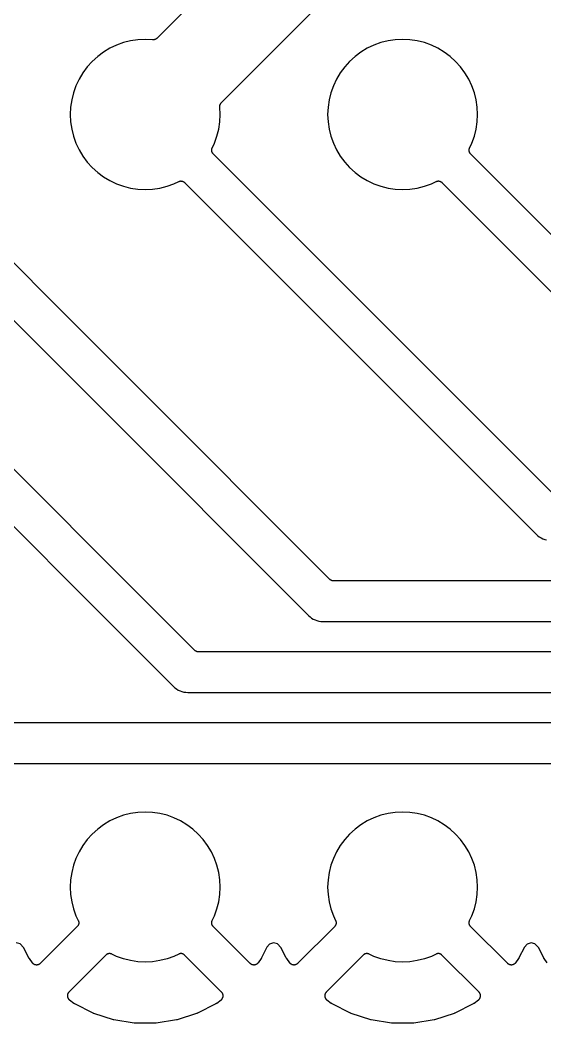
# Model space of a CAD drawing. Header units: metres. Extents: x 46.2 to 140.4, y -137.6 to -43.4.
# Drawn here: x 63.25 to 68.43, y -101.96 to -92.07 of the extents above; entities that cross this region are included whole.
import ezdxf

# ---------------------------------------------------------------- set-up
doc = ezdxf.new("R2010")
doc.units = ezdxf.units.M

msp = doc.modelspace()

# ---------------------------------------------------------------- linework, layer by layer
for points in [[(67.7644, -89.0825), (64.5975, -92.2493), (64.5966, -92.2502), (64.5957, -92.251), (64.5948, -92.2518), (64.5939, -92.2526), (64.5929, -92.2534), (64.592, -92.2541), (64.591, -92.2549), (64.5899, -92.2555), (64.5889, -92.2562), (64.5879, -92.2569), (64.5868, -92.2575), (64.5857, -92.2581), (64.5847, -92.2586), (64.5835, -92.2592), (64.5824, -92.2597), (64.5813, -92.2602), (64.5802, -92.2606), (64.579, -92.261), (64.5779, -92.2614), (64.5767, -92.2618), (64.5755, -92.2622), (64.5743, -92.2625), (64.5731, -92.2628), (64.5719, -92.263), (64.5707, -92.2632), (64.5695, -92.2634), (64.5683, -92.2636), (64.5671, -92.2637), (64.5658, -92.2638), (64.5646, -92.2639), (64.5634, -92.264), (64.5622, -92.264), (64.5609, -92.264), (64.5597, -92.2639), (64.5585, -92.2638), (64.5573, -92.2637), (64.5564, -92.2636), (64.4836, -92.2601), (64.4111, -92.2636), (64.3392, -92.2743), (64.2688, -92.2919), (64.2004, -92.3164), (64.1348, -92.3474), (64.0725, -92.3848), (64.0142, -92.428), (63.9604, -92.4768), (63.9116, -92.5306), (63.8684, -92.5889), (63.831, -92.6512), (63.8, -92.7168), (63.7755, -92.7852), (63.7579, -92.8556), (63.7472, -92.9275), (63.7437, -93), (63.7472, -93.0725), (63.7579, -93.1444), (63.7755, -93.2148)], [(68.5519, -96.7852), (65.1544, -93.3878), (65.1536, -93.3869), (65.1527, -93.386), (65.1519, -93.3851), (65.1511, -93.3842), (65.1503, -93.3832), (65.1496, -93.3822), (65.1489, -93.3812), (65.1482, -93.3802), (65.1475, -93.3792), (65.1469, -93.3781), (65.1463, -93.3771), (65.1457, -93.376), (65.1451, -93.3749), (65.1446, -93.3738), (65.1441, -93.3727), (65.1436, -93.3716), (65.1431, -93.3704), (65.1427, -93.3693), (65.1423, -93.3681), (65.1419, -93.3669), (65.1416, -93.3658), (65.1413, -93.3646), (65.141, -93.3634), (65.1407, -93.3622), (65.1405, -93.361), (65.1403, -93.3598), (65.1401, -93.3586), (65.14, -93.3573), (65.1399, -93.3561), (65.1398, -93.3549), (65.1398, -93.3537), (65.1398, -93.3524), (65.1398, -93.3511), (65.1398, -93.3497), (65.1399, -93.3486), (65.14, -93.3475), (65.1401, -93.3464), (65.1403, -93.3453), (65.1405, -93.3442), (65.1407, -93.3428), (65.141, -93.3415), (65.1413, -93.3401), (65.1417, -93.3388), (65.142, -93.3377), (65.1423, -93.3367), (65.1427, -93.3356), (65.1431, -93.3346), (65.1435, -93.3336), (65.144, -93.3323), (65.1446, -93.3311), (65.1672, -93.2832), (65.1917, -93.2148), (65.2093, -93.1444), (65.22, -93.0725), (65.2235, -93), (65.22, -92.9272), (65.2199, -92.9269), (65.2198, -92.9257), (65.2197, -92.9245), (65.2197, -92.9233), (65.2196, -92.9214), (65.2196, -92.9202), (65.2197, -92.919), (65.2198, -92.9178), (65.2199, -92.9165), (65.22, -92.9153), (65.2202, -92.9141), (65.2204, -92.9129), (65.2206, -92.9117), (65.2208, -92.9105), (65.2211, -92.9093), (65.2214, -92.9081), (65.2218, -92.9069), (65.2222, -92.9057), (65.2226, -92.9046), (65.223, -92.9034), (65.2234, -92.9023), (65.2239, -92.9012), (65.2244, -92.9001), (65.225, -92.899), (65.2255, -92.8979), (65.2261, -92.8968), (65.2267, -92.8957), (65.2274, -92.8947), (65.2281, -92.8937), (65.2288, -92.8926), (65.2295, -92.8916), (65.2302, -92.8907), (65.231, -92.8897), (65.2318, -92.8888), (65.2326, -92.8879), (65.2334, -92.887), (65.2343, -92.8861), (68.2555, -89.8649)], [(70.3228, -96.0162), (67.6944, -93.3878), (67.6936, -93.3869), (67.6927, -93.386), (67.6919, -93.3851), (67.6911, -93.3842), (67.6903, -93.3832), (67.6896, -93.3822), (67.6889, -93.3812), (67.6882, -93.3802), (67.6875, -93.3792), (67.6869, -93.3781), (67.6863, -93.3771), (67.6857, -93.376), (67.6851, -93.3749), (67.6846, -93.3738), (67.6841, -93.3727), (67.6836, -93.3716), (67.6831, -93.3704), (67.6827, -93.3693), (67.6823, -93.3681), (67.6819, -93.3669), (67.6816, -93.3658), (67.6813, -93.3646), (67.681, -93.3634), (67.6807, -93.3622), (67.6805, -93.361), (67.6803, -93.3598), (67.6801, -93.3586), (67.68, -93.3573), (67.6799, -93.3561), (67.6798, -93.3549), (67.6798, -93.3537), (67.6798, -93.3524), (67.6798, -93.3511), (67.6798, -93.3497), (67.6799, -93.3486), (67.68, -93.3475), (67.6801, -93.3464), (67.6803, -93.3453), (67.6805, -93.3442), (67.6807, -93.3428), (67.681, -93.3415), (67.6813, -93.3401), (67.6817, -93.3388), (67.682, -93.3377), (67.6823, -93.3367), (67.6827, -93.3356), (67.6831, -93.3346), (67.6835, -93.3336), (67.684, -93.3323), (67.6846, -93.3311), (67.7072, -93.2832), (67.7317, -93.2148), (67.7493, -93.1444), (67.76, -93.0725), (67.7635, -93), (67.76, -92.9275), (67.7493, -92.8556), (67.7317, -92.7852), (67.7072, -92.7168), (67.6762, -92.6512), (67.6388, -92.5889), (67.5956, -92.5306), (67.5468, -92.4768), (67.493, -92.428), (67.4347, -92.3848), (67.3724, -92.3474), (67.3068, -92.3164), (67.2384, -92.2919), (67.168, -92.2743), (67.0961, -92.2636), (67.0236, -92.2601), (66.9511, -92.2636), (66.8792, -92.2743), (66.8088, -92.2919), (66.7404, -92.3164), (66.6748, -92.3474), (66.6125, -92.3848), (66.5542, -92.428), (66.5004, -92.4768), (66.4516, -92.5306), (66.4084, -92.5889), (66.371, -92.6512), (66.34, -92.7168), (66.3155, -92.7852), (66.2979, -92.8556), (66.2872, -92.9275), (66.2837, -93), (66.2872, -93.0725), (66.2979, -93.1444), (66.3155, -93.2148)], [(63.7755, -93.2148), (63.8, -93.2832), (63.831, -93.3488), (63.8684, -93.4111), (63.9116, -93.4694), (63.9604, -93.5232), (64.0142, -93.572), (64.0725, -93.6152), (64.1348, -93.6526), (64.2004, -93.6836), (64.2688, -93.7081), (64.3392, -93.7257), (64.4111, -93.7364), (64.4836, -93.7399), (64.5561, -93.7364), (64.628, -93.7257), (64.6984, -93.7081), (64.7668, -93.6836), (64.8147, -93.661), (64.8159, -93.6604), (64.8172, -93.6599), (64.8182, -93.6594), (64.8193, -93.6591), (64.8203, -93.6587), (64.8213, -93.6584), (64.8224, -93.6581), (64.8237, -93.6577), (64.8251, -93.6574), (64.8264, -93.6571), (64.8278, -93.6568), (64.8289, -93.6567), (64.83, -93.6565), (64.8311, -93.6564), (64.8322, -93.6563), (64.8333, -93.6562), (64.8347, -93.6562), (64.836, -93.6562), (64.8373, -93.6562), (64.8385, -93.6562), (64.8397, -93.6563), (64.8409, -93.6564), (64.8422, -93.6565), (64.8434, -93.6567), (64.8446, -93.6569), (64.8458, -93.6571), (64.847, -93.6574), (64.8482, -93.6577), (64.8494, -93.658), (64.8506, -93.6583), (64.8517, -93.6587), (64.8529, -93.6591), (64.854, -93.6595), (64.8552, -93.66), (64.8563, -93.6605), (64.8574, -93.661), (64.8585, -93.6615), (64.8596, -93.6621), (64.8607, -93.6627), (64.8617, -93.6633), (64.8628, -93.6639), (64.8638, -93.6646), (64.8648, -93.6653), (64.8658, -93.666), (64.8668, -93.6667), (64.8678, -93.6675), (64.8687, -93.6683), (64.8696, -93.6691), (64.8705, -93.67), (64.8714, -93.6708), (68.3412, -97.1406), (68.3567, -97.1547), (68.3725, -97.1663), (68.3893, -97.1764), (68.407, -97.1848), (68.4255, -97.1914), (68.4446, -97.1962)], [(66.3155, -93.2148), (66.34, -93.2832), (66.371, -93.3488), (66.4084, -93.4111), (66.4516, -93.4694), (66.5004, -93.5232), (66.5542, -93.572), (66.6125, -93.6152), (66.6748, -93.6526), (66.7404, -93.6836), (66.8088, -93.7081), (66.8792, -93.7257), (66.9511, -93.7364), (67.0236, -93.7399), (67.0961, -93.7364), (67.168, -93.7257), (67.2384, -93.7081), (67.3068, -93.6836), (67.3547, -93.661), (67.3559, -93.6604), (67.3572, -93.6599), (67.3582, -93.6594), (67.3593, -93.6591), (67.3603, -93.6587), (67.3613, -93.6584), (67.3624, -93.6581), (67.3637, -93.6577), (67.3651, -93.6574), (67.3664, -93.6571), (67.3678, -93.6568), (67.3689, -93.6567), (67.37, -93.6565), (67.3711, -93.6564), (67.3722, -93.6563), (67.3733, -93.6562), (67.3747, -93.6562), (67.376, -93.6562), (67.3773, -93.6562), (67.3785, -93.6562), (67.3797, -93.6563), (67.3809, -93.6564), (67.3822, -93.6565), (67.3834, -93.6567), (67.3846, -93.6569), (67.3858, -93.6571), (67.387, -93.6574), (67.3882, -93.6577), (67.3894, -93.658), (67.3906, -93.6583), (67.3917, -93.6587), (67.3929, -93.6591), (67.394, -93.6595), (67.3952, -93.66), (67.3963, -93.6605), (67.3974, -93.661), (67.3985, -93.6615), (67.3996, -93.6621), (67.4007, -93.6627), (67.4017, -93.6633), (67.4028, -93.6639), (67.4038, -93.6646), (67.4048, -93.6653), (67.4058, -93.666), (67.4068, -93.6667), (67.4078, -93.6675), (67.4087, -93.6683), (67.4096, -93.6691), (67.4105, -93.67), (67.4114, -93.6708), (70.1122, -96.3716)], [(84.7224, -98.2999), (65.0072, -98.2999), (65.006, -98.2999), (65.0048, -98.2998), (65.0035, -98.2997), (65.0023, -98.2996), (65.0011, -98.2995), (64.9999, -98.2993), (64.9987, -98.2991), (64.9975, -98.2989), (64.9963, -98.2987), (64.9951, -98.2984), (64.9939, -98.2981), (64.9927, -98.2977), (64.9915, -98.2974), (64.9904, -98.297), (64.9892, -98.2965), (64.9881, -98.2961), (64.9869, -98.2956), (64.9858, -98.2951), (64.9847, -98.2945), (64.9836, -98.294), (64.9826, -98.2934), (64.9815, -98.2928), (64.9805, -98.2921), (64.9794, -98.2914), (64.9784, -98.2908), (64.9774, -98.29), (64.9764, -98.2893), (64.9755, -98.2885), (64.9746, -98.2877), (64.9736, -98.2869), (64.9727, -98.2861), (64.9719, -98.2852), (60.0744, -93.3878)], [(86.5624, -97.5999), (66.34, -97.5999), (66.3388, -97.5999), (66.3375, -97.5998), (66.3363, -97.5997), (66.3351, -97.5996), (66.3339, -97.5995), (66.3327, -97.5993), (66.3315, -97.5991), (66.3302, -97.5989), (66.329, -97.5987), (66.3279, -97.5984), (66.3267, -97.5981), (66.3255, -97.5977), (66.3243, -97.5974), (66.3232, -97.597), (66.322, -97.5965), (66.3209, -97.5961), (66.3197, -97.5956), (66.3186, -97.5951), (66.3175, -97.5945), (66.3164, -97.594), (66.3154, -97.5934), (66.3143, -97.5928), (66.3133, -97.5921), (66.3122, -97.5914), (66.3112, -97.5908), (66.3102, -97.59), (66.3092, -97.5893), (66.3083, -97.5885), (66.3073, -97.5877), (66.3064, -97.5869), (66.3055, -97.5861), (66.3046, -97.5852), (62.3842, -93.6648)], [(59.7914, -93.6708), (64.7612, -98.6406), (64.7767, -98.6547), (64.7925, -98.6663), (64.8093, -98.6764), (64.827, -98.6848), (64.8455, -98.6914), (64.8646, -98.6962), (64.884, -98.6991), (64.9048, -98.7001), (84.62, -98.7001)], [(61.9044, -93.751), (66.094, -97.9406), (66.1095, -97.9547), (66.1252, -97.9663), (66.1421, -97.9764), (66.1598, -97.9848), (66.1783, -97.9914), (66.1974, -97.9962), (66.2168, -97.9991), (66.2376, -98.0001), (86.46, -98.0001)], [(82.8824, -98.9999), (63.1672, -98.9999)], [(63.0648, -99.4001), (82.78, -99.4001)], [(68.4508, -101.3682), (68.4198, -101.3255), (68.4191, -101.3244), (68.4184, -101.3233), (68.4177, -101.3222), (68.417, -101.3211), (68.4164, -101.32), (68.4157, -101.3188), (68.3628, -101.2149), (68.3298, -101.18), (68.2905, -101.1703), (68.2511, -101.1837), (68.2249, -101.2139), (68.1715, -101.3188), (68.1715, -101.3188), (68.1715, -101.3188), (68.1709, -101.32), (68.1702, -101.3211), (68.1695, -101.3222), (68.1688, -101.3233), (68.1681, -101.3244), (68.1674, -101.3255), (68.1364, -101.3682), (68.1364, -101.3681), (68.1361, -101.3685), (68.1353, -101.3695), (68.1346, -101.3705), (68.1338, -101.3714), (68.133, -101.3723), (68.1321, -101.3732), (68.1313, -101.3741), (68.1304, -101.375), (68.1295, -101.3758), (68.1286, -101.3766), (68.1276, -101.3774), (68.1267, -101.3782), (68.1257, -101.3789), (68.1247, -101.3796), (68.1237, -101.3803), (68.1227, -101.381), (68.1216, -101.3816), (68.1206, -101.3823), (68.1195, -101.3829), (68.1184, -101.3834), (68.1173, -101.384), (68.1162, -101.3845), (68.1151, -101.385), (68.1139, -101.3854), (68.1128, -101.3858), (68.1116, -101.3862), (68.1104, -101.3866), (68.1093, -101.387), (68.1081, -101.3873), (68.1069, -101.3875), (68.1057, -101.3878), (68.1045, -101.388), (68.1033, -101.3882), (68.102, -101.3884), (68.1008, -101.3885), (68.0996, -101.3886), (68.0984, -101.3887), (68.0971, -101.3887), (68.0959, -101.3888), (68.0947, -101.3887), (68.0935, -101.3887), (68.0922, -101.3886), (68.091, -101.3885), (68.0898, -101.3884), (68.0886, -101.3882), (68.0874, -101.388), (68.0862, -101.3878), (68.085, -101.3875), (68.0838, -101.3873), (68.0826, -101.387), (68.0814, -101.3866), (68.0802, -101.3862), (68.0791, -101.3858), (68.0779, -101.3854), (68.0768, -101.385), (68.0757, -101.3845), (68.0745, -101.384), (68.0734, -101.3834), (68.0724, -101.3829), (68.0713, -101.3823), (68.0702, -101.3816), (68.0692, -101.381), (68.0681, -101.3803), (68.0671, -101.3796), (68.0661, -101.3789), (68.0652, -101.3782), (68.0642, -101.3774), (68.0633, -101.3766), (68.0623, -101.3758), (68.0614, -101.375), (68.0606, -101.3741), (67.6944, -101.0079), (67.6935, -101.007), (67.6927, -101.0061), (67.6919, -101.0052), (67.6911, -101.0043), (67.6903, -101.0033), (67.6896, -101.0023), (67.6888, -101.0013), (67.6881, -101.0003), (67.6875, -100.9993), (67.6868, -100.9983), (67.6862, -100.9972), (67.6856, -100.9961), (67.685, -100.995), (67.6845, -100.9939), (67.684, -100.9928), (67.6835, -100.9917), (67.6831, -100.9905), (67.6826, -100.9894), (67.6822, -100.9882), (67.6819, -100.9871), (67.6815, -100.9859), (67.6812, -100.9847), (67.6809, -100.9835), (67.6807, -100.9823), (67.6804, -100.9811), (67.6803, -100.9799), (67.6801, -100.9787), (67.68, -100.9775), (67.6798, -100.9762), (67.6798, -100.975), (67.6797, -100.9738), (67.6797, -100.9726), (67.6797, -100.9714), (67.6798, -100.9703), (67.6798, -100.9692), (67.6799, -100.9681), (67.68, -100.967), (67.6801, -100.9659), (67.6803, -100.9649), (67.6805, -100.9638), (67.6807, -100.9627), (67.6809, -100.9616), (67.6812, -100.9605), (67.6815, -100.9595), (67.6818, -100.9584), (67.6821, -100.9573), (67.6824, -100.9563), (67.6828, -100.9552), (67.6832, -100.9542), (67.6836, -100.9532), (67.6841, -100.9522), (67.6845, -100.9512), (67.7072, -100.9032), (67.7317, -100.8348), (67.7493, -100.7644), (67.76, -100.6925), (67.7635, -100.62), (67.76, -100.5475), (67.7493, -100.4756), (67.7317, -100.4052), (67.7072, -100.3368), (67.6762, -100.2712), (67.6388, -100.2089), (67.5956, -100.1506), (67.5468, -100.0968), (67.493, -100.048), (67.4347, -100.0048), (67.3724, -99.9674), (67.3068, -99.9364), (67.2384, -99.9119), (67.168, -99.8943), (67.0961, -99.8836), (67.0236, -99.8801), (66.9511, -99.8836), (66.8792, -99.8943), (66.8088, -99.9119), (66.7404, -99.9364), (66.6748, -99.9674), (66.6125, -100.0048), (66.5542, -100.048), (66.5004, -100.0968), (66.4516, -100.1506), (66.4084, -100.2089), (66.371, -100.2712), (66.34, -100.3368), (66.3155, -100.4052), (66.2979, -100.4756), (66.2872, -100.5475), (66.2837, -100.62), (66.2872, -100.6925), (66.2979, -100.7644), (66.3155, -100.8348), (66.34, -100.9032), (66.3627, -100.9512), (66.3632, -100.9522), (66.3636, -100.9532), (66.364, -100.9542), (66.3644, -100.9552), (66.3648, -100.9563), (66.3651, -100.9573), (66.3655, -100.9584), (66.3658, -100.9595), (66.366, -100.9605), (66.3663, -100.9616), (66.3665, -100.9627), (66.3667, -100.9638), (66.3669, -100.9649), (66.3671, -100.9659), (66.3672, -100.967), (66.3673, -100.9681), (66.3674, -100.9692), (66.3674, -100.9703), (66.3675, -100.9714), (66.3675, -100.9726), (66.3675, -100.9738), (66.3674, -100.975), (66.3674, -100.9762), (66.3673, -100.9775), (66.3671, -100.9787), (66.367, -100.9799), (66.3668, -100.9811), (66.3665, -100.9823), (66.3663, -100.9835), (66.366, -100.9847), (66.3657, -100.9859), (66.3653, -100.9871), (66.365, -100.9882), (66.3646, -100.9894), (66.3641, -100.9905), (66.3637, -100.9917), (66.3632, -100.9928), (66.3627, -100.9939), (66.3622, -100.995), (66.3616, -100.9961), (66.361, -100.9972), (66.3604, -100.9983), (66.3597, -100.9993), (66.3591, -101.0003), (66.3584, -101.0013), (66.3577, -101.0023), (66.3569, -101.0033), (66.3561, -101.0043), (66.3554, -101.0052), (66.3545, -101.0061), (66.3537, -101.007), (66.3529, -101.0079), (65.9866, -101.3741), (65.9858, -101.375), (65.9849, -101.3758), (65.9839, -101.3766), (65.983, -101.3774), (65.9821, -101.3782), (65.9811, -101.3789), (65.9801, -101.3796), (65.9791, -101.3803), (65.978, -101.381), (65.977, -101.3816), (65.9759, -101.3823), (65.9749, -101.3829), (65.9738, -101.3834), (65.9727, -101.384), (65.9716, -101.3845), (65.9704, -101.385), (65.9693, -101.3854), (65.9681, -101.3858), (65.967, -101.3862), (65.9658, -101.3866), (65.9646, -101.387), (65.9634, -101.3873), (65.9622, -101.3875), (65.961, -101.3878), (65.9598, -101.388), (65.9586, -101.3882), (65.9574, -101.3884), (65.9562, -101.3885), (65.955, -101.3886), (65.9537, -101.3887), (65.9525, -101.3887), (65.9513, -101.3888), (65.9513, -101.3888), (65.9501, -101.3887), (65.9489, -101.3887), (65.9478, -101.3886), (65.9466, -101.3885), (65.9454, -101.3884), (65.9442, -101.3883), (65.9431, -101.3881), (65.9419, -101.3879), (65.9408, -101.3876), (65.9396, -101.3874), (65.9385, -101.3871), (65.9373, -101.3868), (65.9362, -101.3864), (65.9351, -101.3861), (65.934, -101.3857), (65.9329, -101.3853), (65.9318, -101.3848), (65.9307, -101.3843), (65.9296, -101.3838), (65.9286, -101.3833), (65.9275, -101.3828), (65.9265, -101.3822), (65.9255, -101.3816), (65.9245, -101.381), (65.9235, -101.3803), (65.9225, -101.3797), (65.9216, -101.379), (65.9206, -101.3783), (65.9197, -101.3775), (65.9188, -101.3768), (65.9179, -101.376), (65.9171, -101.3752), (65.9162, -101.3744), (65.9154, -101.3736), (65.9146, -101.3727), (65.9138, -101.3718), (65.913, -101.3709), (65.9123, -101.37), (65.9115, -101.3691), (65.9108, -101.3682), (65.8798, -101.3255), (65.8791, -101.3244), (65.8784, -101.3233), (65.8777, -101.3222), (65.877, -101.3211), (65.8764, -101.32), (65.8757, -101.3188), (65.8228, -101.2149), (65.7898, -101.18), (65.7505, -101.1703), (65.7111, -101.1837), (65.6849, -101.2139), (65.6315, -101.3188), (65.6315, -101.3188), (65.6315, -101.3188), (65.6309, -101.32), (65.6302, -101.3211), (65.6295, -101.3222), (65.6288, -101.3233), (65.6281, -101.3244), (65.6274, -101.3255), (65.5964, -101.3682), (65.5964, -101.3681), (65.5961, -101.3685), (65.5953, -101.3695), (65.5946, -101.3705), (65.5938, -101.3714), (65.593, -101.3723), (65.5921, -101.3732), (65.5913, -101.3741), (65.5904, -101.375), (65.5895, -101.3758), (65.5886, -101.3766), (65.5876, -101.3774), (65.5867, -101.3782), (65.5857, -101.3789), (65.5847, -101.3796), (65.5837, -101.3803), (65.5827, -101.381), (65.5816, -101.3816), (65.5806, -101.3823), (65.5795, -101.3829), (65.5784, -101.3834), (65.5773, -101.384), (65.5762, -101.3845), (65.5751, -101.385), (65.5739, -101.3854), (65.5728, -101.3858), (65.5716, -101.3862), (65.5704, -101.3866), (65.5693, -101.387), (65.5681, -101.3873), (65.5669, -101.3875), (65.5657, -101.3878), (65.5645, -101.388), (65.5633, -101.3882), (65.562, -101.3884), (65.5608, -101.3885), (65.5596, -101.3886), (65.5584, -101.3887), (65.5571, -101.3887), (65.5559, -101.3888), (65.5547, -101.3887), (65.5535, -101.3887), (65.5522, -101.3886), (65.551, -101.3885), (65.5498, -101.3884), (65.5486, -101.3882), (65.5474, -101.388), (65.5462, -101.3878), (65.545, -101.3875), (65.5438, -101.3873), (65.5426, -101.387), (65.5414, -101.3866), (65.5402, -101.3862), (65.5391, -101.3858), (65.5379, -101.3854), (65.5368, -101.385), (65.5357, -101.3845), (65.5345, -101.384), (65.5334, -101.3834), (65.5324, -101.3829), (65.5313, -101.3823), (65.5302, -101.3816), (65.5292, -101.381), (65.5281, -101.3803), (65.5271, -101.3796), (65.5261, -101.3789), (65.5252, -101.3782), (65.5242, -101.3774), (65.5233, -101.3766), (65.5223, -101.3758), (65.5214, -101.375), (65.5206, -101.3741), (65.1544, -101.0079), (65.1535, -101.007), (65.1527, -101.0061), (65.1519, -101.0052), (65.1511, -101.0043), (65.1503, -101.0033), (65.1496, -101.0023), (65.1488, -101.0013), (65.1481, -101.0003), (65.1475, -100.9993), (65.1468, -100.9983), (65.1462, -100.9972), (65.1456, -100.9961), (65.145, -100.995), (65.1445, -100.9939), (65.144, -100.9928), (65.1435, -100.9917), (65.1431, -100.9905), (65.1426, -100.9894), (65.1422, -100.9882), (65.1419, -100.9871), (65.1415, -100.9859), (65.1412, -100.9847), (65.1409, -100.9835), (65.1407, -100.9823), (65.1404, -100.9811), (65.1403, -100.9799), (65.1401, -100.9787), (65.14, -100.9775), (65.1398, -100.9762), (65.1398, -100.975), (65.1397, -100.9738), (65.1397, -100.9726), (65.1397, -100.9714), (65.1398, -100.9703), (65.1398, -100.9692), (65.1399, -100.9681), (65.14, -100.967), (65.1401, -100.9659), (65.1403, -100.9649), (65.1405, -100.9638), (65.1407, -100.9627), (65.1409, -100.9616), (65.1412, -100.9605), (65.1415, -100.9595), (65.1418, -100.9584), (65.1421, -100.9573), (65.1424, -100.9563), (65.1428, -100.9552), (65.1432, -100.9542), (65.1436, -100.9532), (65.1441, -100.9522), (65.1445, -100.9512), (65.1672, -100.9032), (65.1917, -100.8348), (65.2093, -100.7644), (65.22, -100.6925), (65.2235, -100.62), (65.22, -100.5475), (65.2093, -100.4756), (65.1917, -100.4052), (65.1672, -100.3368), (65.1362, -100.2712), (65.0988, -100.2089), (65.0556, -100.1506), (65.0068, -100.0968), (64.953, -100.048), (64.8947, -100.0048), (64.8324, -99.9674), (64.7668, -99.9364), (64.6984, -99.9119), (64.628, -99.8943), (64.5561, -99.8836), (64.4836, -99.8801), (64.4111, -99.8836), (64.3392, -99.8943), (64.2688, -99.9119), (64.2004, -99.9364), (64.1348, -99.9674), (64.0725, -100.0048), (64.0142, -100.048), (63.9604, -100.0968), (63.9116, -100.1506), (63.8684, -100.2089), (63.831, -100.2712), (63.8, -100.3368), (63.7755, -100.4052), (63.7579, -100.4756), (63.7472, -100.5475), (63.7437, -100.62), (63.7472, -100.6925), (63.7579, -100.7644), (63.7755, -100.8348), (63.8, -100.9032), (63.8227, -100.9512), (63.8232, -100.9522), (63.8236, -100.9532), (63.824, -100.9542), (63.8244, -100.9552), (63.8248, -100.9563), (63.8251, -100.9573), (63.8255, -100.9584), (63.8258, -100.9595), (63.826, -100.9605), (63.8263, -100.9616), (63.8265, -100.9627), (63.8267, -100.9638), (63.8269, -100.9649), (63.8271, -100.9659), (63.8272, -100.967), (63.8273, -100.9681), (63.8274, -100.9692), (63.8274, -100.9703), (63.8275, -100.9714), (63.8275, -100.9726), (63.8275, -100.9738), (63.8274, -100.975), (63.8274, -100.9762), (63.8273, -100.9775), (63.8271, -100.9787), (63.827, -100.9799), (63.8268, -100.9811), (63.8265, -100.9823), (63.8263, -100.9835), (63.826, -100.9847), (63.8257, -100.9859), (63.8253, -100.9871), (63.825, -100.9882), (63.8246, -100.9894), (63.8241, -100.9905), (63.8237, -100.9917), (63.8232, -100.9928), (63.8227, -100.9939), (63.8222, -100.995), (63.8216, -100.9961), (63.821, -100.9972), (63.8204, -100.9983), (63.8197, -100.9993), (63.8191, -101.0003), (63.8184, -101.0013), (63.8177, -101.0023), (63.8169, -101.0033), (63.8161, -101.0043), (63.8154, -101.0052), (63.8145, -101.0061), (63.8137, -101.007), (63.8129, -101.0079), (63.4466, -101.3741), (63.4458, -101.375), (63.4449, -101.3758), (63.4439, -101.3766), (63.443, -101.3774), (63.4421, -101.3782), (63.4411, -101.3789), (63.4401, -101.3796), (63.4391, -101.3803), (63.438, -101.381), (63.437, -101.3816), (63.4359, -101.3823), (63.4349, -101.3829), (63.4338, -101.3834), (63.4327, -101.384), (63.4316, -101.3845), (63.4304, -101.385), (63.4293, -101.3854), (63.4281, -101.3858), (63.427, -101.3862), (63.4258, -101.3866), (63.4246, -101.387), (63.4234, -101.3873), (63.4222, -101.3875), (63.421, -101.3878), (63.4198, -101.388), (63.4186, -101.3882), (63.4174, -101.3884), (63.4162, -101.3885), (63.415, -101.3886), (63.4137, -101.3887), (63.4125, -101.3887), (63.4113, -101.3888), (63.4113, -101.3888), (63.4101, -101.3887), (63.4089, -101.3887), (63.4078, -101.3886), (63.4066, -101.3885), (63.4054, -101.3884), (63.4042, -101.3883), (63.4031, -101.3881), (63.4019, -101.3879), (63.4008, -101.3876), (63.3996, -101.3874), (63.3985, -101.3871), (63.3973, -101.3868), (63.3962, -101.3864), (63.3951, -101.3861), (63.394, -101.3857), (63.3929, -101.3853), (63.3918, -101.3848), (63.3907, -101.3843), (63.3896, -101.3838), (63.3886, -101.3833), (63.3875, -101.3828), (63.3865, -101.3822), (63.3855, -101.3816), (63.3845, -101.381), (63.3835, -101.3803), (63.3825, -101.3797), (63.3816, -101.379), (63.3806, -101.3783), (63.3797, -101.3775), (63.3788, -101.3768), (63.3779, -101.376), (63.3771, -101.3752), (63.3762, -101.3744), (63.3754, -101.3736), (63.3746, -101.3727), (63.3738, -101.3718), (63.373, -101.3709), (63.3723, -101.37), (63.3715, -101.3691), (63.3708, -101.3682), (63.3398, -101.3255), (63.3391, -101.3244), (63.3384, -101.3233), (63.3377, -101.3222), (63.337, -101.3211), (63.3364, -101.32), (63.3357, -101.3188), (63.2828, -101.2149), (63.2498, -101.18), (63.2105, -101.1703)], [(63.7848, -101.7679), (63.9657, -101.86), (63.9666, -101.8605), (63.9675, -101.8609), (63.9687, -101.8614), (63.9699, -101.8619), (63.9711, -101.8624), (63.972, -101.8627), (63.973, -101.863), (64.1661, -101.9258), (64.167, -101.9261), (64.168, -101.9264), (64.1692, -101.9267), (64.1705, -101.927), (64.1718, -101.9273), (64.1727, -101.9275), (64.1737, -101.9276), (64.3743, -101.9594), (64.3752, -101.9595), (64.3762, -101.9597), (64.3775, -101.9598), (64.3788, -101.9599), (64.3801, -101.96), (64.3811, -101.96), (64.3821, -101.96), (64.5851, -101.96), (64.5861, -101.96), (64.5871, -101.96), (64.5884, -101.9599), (64.5897, -101.9598), (64.591, -101.9597), (64.592, -101.9595), (64.593, -101.9594), (64.7935, -101.9276), (64.7945, -101.9275), (64.7954, -101.9273), (64.7967, -101.927), (64.798, -101.9267), (64.7993, -101.9264), (64.8002, -101.9261), (64.8011, -101.9258), (64.9942, -101.863), (64.9952, -101.8627), (64.9961, -101.8624), (64.9973, -101.8619), (64.9985, -101.8614), (64.9997, -101.8609), (65.0006, -101.8605), (65.0015, -101.86), (65.1824, -101.7679), (65.1824, -101.7679), (65.1824, -101.7679), (65.1836, -101.7672), (65.1847, -101.7666), (65.1858, -101.7659), (65.1869, -101.7652), (65.188, -101.7645), (65.1891, -101.7638), (65.2318, -101.7328), (65.2327, -101.7321), (65.2336, -101.7313), (65.2345, -101.7306), (65.2354, -101.7298), (65.2363, -101.729), (65.2372, -101.7282), (65.238, -101.7274), (65.2388, -101.7265), (65.2396, -101.7257), (65.2404, -101.7248), (65.2411, -101.7239), (65.2419, -101.723), (65.2426, -101.722), (65.2433, -101.7211), (65.2439, -101.7201), (65.2446, -101.7191), (65.2452, -101.7181), (65.2458, -101.7171), (65.2464, -101.7161), (65.2469, -101.715), (65.2474, -101.714), (65.2479, -101.7129), (65.2484, -101.7118), (65.2489, -101.7107), (65.2493, -101.7096), (65.2497, -101.7085), (65.25, -101.7074), (65.2504, -101.7063), (65.2507, -101.7051), (65.251, -101.704), (65.2512, -101.7028), (65.2515, -101.7017), (65.2517, -101.7005), (65.2519, -101.6994), (65.252, -101.6982), (65.2521, -101.697), (65.2522, -101.6958), (65.2523, -101.6947), (65.2524, -101.6935), (65.2524, -101.6923), (65.2524, -101.6911), (65.2523, -101.6899), (65.2522, -101.6886), (65.2521, -101.6874), (65.252, -101.6862), (65.2518, -101.685), (65.2516, -101.6838), (65.2514, -101.6826), (65.2512, -101.6814), (65.2509, -101.6802), (65.2506, -101.679), (65.2502, -101.6778), (65.2498, -101.6766), (65.2494, -101.6755), (65.249, -101.6743), (65.2486, -101.6732), (65.2481, -101.6721), (65.2476, -101.6709), (65.247, -101.6698), (65.2465, -101.6687), (65.2459, -101.6677), (65.2453, -101.6666), (65.2446, -101.6656), (65.2439, -101.6645), (65.2432, -101.6635), (65.2425, -101.6625), (65.2418, -101.6616), (65.241, -101.6606), (65.2402, -101.6597), (65.2394, -101.6587), (65.2386, -101.6578), (65.2377, -101.657), (64.8715, -101.2908), (64.8706, -101.2899), (64.8697, -101.2891), (64.8688, -101.2882), (64.8679, -101.2875), (64.8669, -101.2867), (64.8659, -101.2859), (64.8649, -101.2852), (64.8639, -101.2845), (64.8629, -101.2839), (64.8619, -101.2832), (64.8608, -101.2826), (64.8597, -101.282), (64.8586, -101.2814), (64.8575, -101.2809), (64.8564, -101.2804), (64.8553, -101.2799), (64.8542, -101.2795), (64.853, -101.279), (64.8518, -101.2786), (64.8507, -101.2783), (64.8495, -101.2779), (64.8483, -101.2776), (64.8471, -101.2773), (64.8459, -101.2771), (64.8447, -101.2768), (64.8435, -101.2766), (64.8423, -101.2765), (64.8411, -101.2763), (64.8398, -101.2762), (64.8386, -101.2762), (64.8374, -101.2761), (64.8362, -101.2761), (64.8351, -101.2761), (64.834, -101.2762), (64.8328, -101.2762), (64.8317, -101.2763), (64.8306, -101.2764), (64.8296, -101.2765), (64.8285, -101.2767), (64.8274, -101.2769), (64.8263, -101.2771), (64.8252, -101.2773), (64.8241, -101.2776), (64.8231, -101.2779), (64.822, -101.2782), (64.8209, -101.2785), (64.8199, -101.2788), (64.8189, -101.2792), (64.8178, -101.2796), (64.8168, -101.28), (64.8158, -101.2804), (64.8148, -101.2809), (64.7668, -101.3036), (64.6984, -101.3281), (64.628, -101.3457), (64.5561, -101.3564), (64.4836, -101.3599), (64.4111, -101.3564), (64.3392, -101.3457), (64.2688, -101.3281), (64.2004, -101.3036), (64.1524, -101.2809), (64.1512, -101.2803), (64.1499, -101.2798), (64.1489, -101.2794), (64.1478, -101.279), (64.1468, -101.2786), (64.1457, -101.2783), (64.1447, -101.278), (64.1433, -101.2776), (64.142, -101.2773), (64.1407, -101.277), (64.1393, -101.2768), (64.1382, -101.2766), (64.1371, -101.2765), (64.136, -101.2764), (64.1349, -101.2763), (64.1338, -101.2762), (64.1324, -101.2761), (64.1311, -101.2761), (64.1298, -101.2761), (64.1286, -101.2762), (64.1274, -101.2762), (64.1261, -101.2763), (64.1249, -101.2765), (64.1237, -101.2766), (64.1225, -101.2768), (64.1213, -101.2771), (64.1201, -101.2773), (64.1189, -101.2776), (64.1177, -101.2779), (64.1165, -101.2783), (64.1154, -101.2786), (64.1142, -101.279), (64.1131, -101.2795), (64.1119, -101.2799), (64.1108, -101.2804), (64.1097, -101.2809), (64.1086, -101.2814), (64.1075, -101.282), (64.1064, -101.2826), (64.1053, -101.2832), (64.1043, -101.2839), (64.1033, -101.2845), (64.1023, -101.2852), (64.1013, -101.2859), (64.1003, -101.2867), (64.0993, -101.2875), (64.0984, -101.2882), (64.0975, -101.2891), (64.0966, -101.2899), (64.0957, -101.2908), (63.7295, -101.657), (63.7286, -101.6578), (63.7278, -101.6587), (63.727, -101.6597), (63.7262, -101.6606), (63.7254, -101.6616), (63.7247, -101.6625), (63.724, -101.6635), (63.7233, -101.6645), (63.7226, -101.6656), (63.722, -101.6666), (63.7213, -101.6677), (63.7207, -101.6687), (63.7202, -101.6698), (63.7196, -101.6709), (63.7191, -101.6721), (63.7186, -101.6732), (63.7182, -101.6743), (63.7178, -101.6755), (63.7174, -101.6766), (63.717, -101.6778), (63.7167, -101.679), (63.7163, -101.6802), (63.7161, -101.6814), (63.7158, -101.6826), (63.7156, -101.6838), (63.7154, -101.685), (63.7152, -101.6862), (63.7151, -101.6874), (63.715, -101.6886), (63.7149, -101.6899), (63.7149, -101.6911), (63.7148, -101.6923), (63.7148, -101.6923), (63.7149, -101.6935), (63.7149, -101.6947), (63.715, -101.6958), (63.7151, -101.697), (63.7152, -101.6982), (63.7153, -101.6994), (63.7155, -101.7005), (63.7157, -101.7017), (63.716, -101.7028), (63.7162, -101.704), (63.7165, -101.7051), (63.7168, -101.7063), (63.7172, -101.7074), (63.7175, -101.7085), (63.7179, -101.7096), (63.7184, -101.7107), (63.7188, -101.7118), (63.7193, -101.7129), (63.7198, -101.714), (63.7203, -101.715), (63.7208, -101.7161), (63.7214, -101.7171), (63.722, -101.7181), (63.7226, -101.7191), (63.7233, -101.7201), (63.7239, -101.7211), (63.7246, -101.722), (63.7253, -101.723), (63.7261, -101.7239), (63.7268, -101.7248), (63.7276, -101.7257), (63.7284, -101.7265), (63.7292, -101.7274), (63.73, -101.7282), (63.7309, -101.729), (63.7318, -101.7298), (63.7327, -101.7306), (63.7336, -101.7313), (63.7345, -101.7321), (63.7355, -101.7328), (63.7781, -101.7638), (63.7792, -101.7645), (63.7803, -101.7652), (63.7814, -101.7659), (63.7825, -101.7666), (63.7836, -101.7672), (63.7848, -101.7679), (63.7848, -101.7679)], [(66.3248, -101.7679), (66.5057, -101.86), (66.5066, -101.8605), (66.5075, -101.8609), (66.5087, -101.8614), (66.5099, -101.8619), (66.5111, -101.8624), (66.512, -101.8627), (66.513, -101.863), (66.7061, -101.9258), (66.707, -101.9261), (66.708, -101.9264), (66.7092, -101.9267), (66.7105, -101.927), (66.7118, -101.9273), (66.7127, -101.9275), (66.7137, -101.9276), (66.9143, -101.9594), (66.9152, -101.9595), (66.9162, -101.9597), (66.9175, -101.9598), (66.9188, -101.9599), (66.9201, -101.96), (66.9211, -101.96), (66.9221, -101.96), (67.1251, -101.96), (67.1261, -101.96), (67.1271, -101.96), (67.1284, -101.9599), (67.1297, -101.9598), (67.131, -101.9597), (67.132, -101.9595), (67.133, -101.9594), (67.3335, -101.9276), (67.3345, -101.9275), (67.3354, -101.9273), (67.3367, -101.927), (67.338, -101.9267), (67.3393, -101.9264), (67.3402, -101.9261), (67.3411, -101.9258), (67.5342, -101.863), (67.5352, -101.8627), (67.5361, -101.8624), (67.5373, -101.8619), (67.5385, -101.8614), (67.5397, -101.8609), (67.5406, -101.8605), (67.5415, -101.86), (67.7224, -101.7679), (67.7224, -101.7679), (67.7224, -101.7679), (67.7236, -101.7672), (67.7247, -101.7666), (67.7258, -101.7659), (67.7269, -101.7652), (67.728, -101.7645), (67.7291, -101.7638), (67.7718, -101.7328), (67.7727, -101.7321), (67.7736, -101.7313), (67.7745, -101.7306), (67.7754, -101.7298), (67.7763, -101.729), (67.7772, -101.7282), (67.778, -101.7274), (67.7788, -101.7265), (67.7796, -101.7257), (67.7804, -101.7248), (67.7811, -101.7239), (67.7819, -101.723), (67.7826, -101.722), (67.7833, -101.7211), (67.7839, -101.7201), (67.7846, -101.7191), (67.7852, -101.7181), (67.7858, -101.7171), (67.7864, -101.7161), (67.7869, -101.715), (67.7874, -101.714), (67.7879, -101.7129), (67.7884, -101.7118), (67.7889, -101.7107), (67.7893, -101.7096), (67.7897, -101.7085), (67.79, -101.7074), (67.7904, -101.7063), (67.7907, -101.7051), (67.791, -101.704), (67.7912, -101.7028), (67.7915, -101.7017), (67.7917, -101.7005), (67.7919, -101.6994), (67.792, -101.6982), (67.7921, -101.697), (67.7922, -101.6958), (67.7923, -101.6947), (67.7924, -101.6935), (67.7924, -101.6923), (67.7924, -101.6911), (67.7923, -101.6899), (67.7922, -101.6886), (67.7921, -101.6874), (67.792, -101.6862), (67.7918, -101.685), (67.7916, -101.6838), (67.7914, -101.6826), (67.7912, -101.6814), (67.7909, -101.6802), (67.7906, -101.679), (67.7902, -101.6778), (67.7898, -101.6766), (67.7894, -101.6755), (67.789, -101.6743), (67.7886, -101.6732), (67.7881, -101.6721), (67.7876, -101.6709), (67.787, -101.6698), (67.7865, -101.6687), (67.7859, -101.6677), (67.7853, -101.6666), (67.7846, -101.6656), (67.7839, -101.6645), (67.7832, -101.6635), (67.7825, -101.6625), (67.7818, -101.6616), (67.781, -101.6606), (67.7802, -101.6597), (67.7794, -101.6587), (67.7786, -101.6578), (67.7777, -101.657), (67.4115, -101.2908), (67.4106, -101.2899), (67.4097, -101.2891), (67.4088, -101.2882), (67.4079, -101.2875), (67.4069, -101.2867), (67.4059, -101.2859), (67.4049, -101.2852), (67.4039, -101.2845), (67.4029, -101.2839), (67.4019, -101.2832), (67.4008, -101.2826), (67.3997, -101.282), (67.3986, -101.2814), (67.3975, -101.2809), (67.3964, -101.2804), (67.3953, -101.2799), (67.3942, -101.2795), (67.393, -101.279), (67.3918, -101.2786), (67.3907, -101.2783), (67.3895, -101.2779), (67.3883, -101.2776), (67.3871, -101.2773), (67.3859, -101.2771), (67.3847, -101.2768), (67.3835, -101.2766), (67.3823, -101.2765), (67.3811, -101.2763), (67.3798, -101.2762), (67.3786, -101.2762), (67.3774, -101.2761), (67.3762, -101.2761), (67.3751, -101.2761), (67.374, -101.2762), (67.3728, -101.2762), (67.3717, -101.2763), (67.3706, -101.2764), (67.3696, -101.2765), (67.3685, -101.2767), (67.3674, -101.2769), (67.3663, -101.2771), (67.3652, -101.2773), (67.3641, -101.2776), (67.3631, -101.2779), (67.362, -101.2782), (67.3609, -101.2785), (67.3599, -101.2788), (67.3589, -101.2792), (67.3578, -101.2796), (67.3568, -101.28), (67.3558, -101.2804), (67.3548, -101.2809), (67.3068, -101.3036), (67.2384, -101.3281), (67.168, -101.3457), (67.0961, -101.3564), (67.0236, -101.3599), (66.9511, -101.3564), (66.8792, -101.3457), (66.8088, -101.3281), (66.7404, -101.3036), (66.6924, -101.2809), (66.6912, -101.2803), (66.6899, -101.2798), (66.6889, -101.2794), (66.6878, -101.279), (66.6868, -101.2786), (66.6857, -101.2783), (66.6847, -101.278), (66.6833, -101.2776), (66.682, -101.2773), (66.6807, -101.277), (66.6793, -101.2768), (66.6782, -101.2766), (66.6771, -101.2765), (66.676, -101.2764), (66.6749, -101.2763), (66.6738, -101.2762), (66.6724, -101.2761), (66.6711, -101.2761), (66.6698, -101.2761), (66.6686, -101.2762), (66.6674, -101.2762), (66.6661, -101.2763), (66.6649, -101.2765), (66.6637, -101.2766), (66.6625, -101.2768), (66.6613, -101.2771), (66.6601, -101.2773), (66.6589, -101.2776), (66.6577, -101.2779), (66.6565, -101.2783), (66.6554, -101.2786), (66.6542, -101.279), (66.6531, -101.2795), (66.6519, -101.2799), (66.6508, -101.2804), (66.6497, -101.2809), (66.6486, -101.2814), (66.6475, -101.282), (66.6464, -101.2826), (66.6453, -101.2832), (66.6443, -101.2839), (66.6433, -101.2845), (66.6423, -101.2852), (66.6413, -101.2859), (66.6403, -101.2867), (66.6393, -101.2875), (66.6384, -101.2882), (66.6375, -101.2891), (66.6366, -101.2899), (66.6357, -101.2908), (66.2695, -101.657), (66.2686, -101.6578), (66.2678, -101.6587), (66.267, -101.6597), (66.2662, -101.6606), (66.2654, -101.6616), (66.2647, -101.6625), (66.264, -101.6635), (66.2633, -101.6645), (66.2626, -101.6656), (66.262, -101.6666), (66.2613, -101.6677), (66.2607, -101.6687), (66.2602, -101.6698), (66.2596, -101.6709), (66.2591, -101.6721), (66.2586, -101.6732), (66.2582, -101.6743), (66.2578, -101.6755), (66.2574, -101.6766), (66.257, -101.6778), (66.2567, -101.679), (66.2563, -101.6802), (66.2561, -101.6814), (66.2558, -101.6826), (66.2556, -101.6838), (66.2554, -101.685), (66.2552, -101.6862), (66.2551, -101.6874), (66.255, -101.6886), (66.2549, -101.6899), (66.2549, -101.6911), (66.2548, -101.6923), (66.2548, -101.6923), (66.2549, -101.6935), (66.2549, -101.6947), (66.255, -101.6958), (66.2551, -101.697), (66.2552, -101.6982), (66.2553, -101.6994), (66.2555, -101.7005), (66.2557, -101.7017), (66.256, -101.7028), (66.2562, -101.704), (66.2565, -101.7051), (66.2568, -101.7063), (66.2572, -101.7074), (66.2575, -101.7085), (66.2579, -101.7096), (66.2584, -101.7107), (66.2588, -101.7118), (66.2593, -101.7129), (66.2598, -101.714), (66.2603, -101.715), (66.2608, -101.7161), (66.2614, -101.7171), (66.262, -101.7181), (66.2626, -101.7191), (66.2633, -101.7201), (66.2639, -101.7211), (66.2646, -101.722), (66.2653, -101.723), (66.2661, -101.7239), (66.2668, -101.7248), (66.2676, -101.7257), (66.2684, -101.7265), (66.2692, -101.7274), (66.27, -101.7282), (66.2709, -101.729), (66.2718, -101.7298), (66.2727, -101.7306), (66.2736, -101.7313), (66.2745, -101.7321), (66.2755, -101.7328), (66.3181, -101.7638), (66.3192, -101.7645), (66.3203, -101.7652), (66.3214, -101.7659), (66.3225, -101.7666), (66.3236, -101.7672), (66.3248, -101.7679), (66.3248, -101.7679)]]:
    msp.add_lwpolyline(points)

doc.saveas('drawing.dxf')
